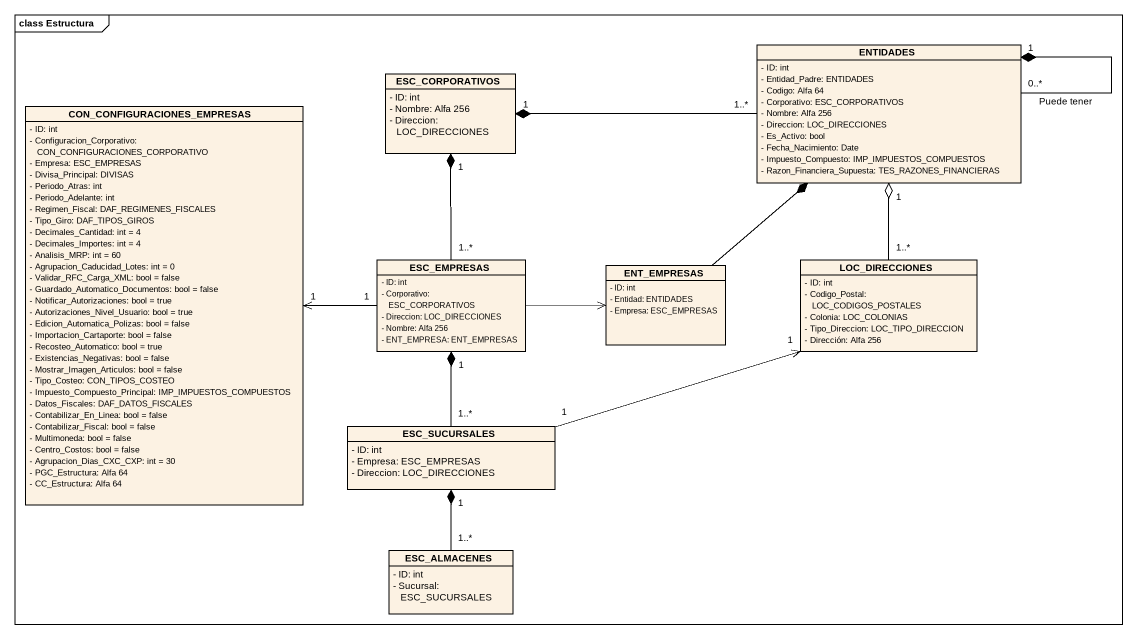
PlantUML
@startuml
mainframe class Estructura
hide circle
hide empty members
skinparam classAttributeIconSize 0
class ENTIDADES {
  - ID: int
  - Entidad_Padre: ENTIDADES
  - Codigo: Alfa 64
  - Corporativo: ESC_CORPORATIVOS
  - Nombre: Alfa 256
  - Direccion: LOC_DIRECCIONES
  - Es_Activo: bool
  - Fecha_Nacimiento: Date
  - Impuesto_Compuesto: IMP_IMPUESTOS_COMPUESTOS
  - Razon_Financiera_Supuesta: TES_RAZONES_FINANCIERAS
}
class CON_CONFIGURACIONES_EMPRESAS {
  - ID: int
  - Configuracion_Corporativo: CON_CONFIGURACIONES_CORPORATIVO
  - Empresa: ESC_EMPRESAS
  - Divisa_Principal: DIVISAS
  - Periodo_Atras: int
  - Periodo_Adelante: int
  - Regimen_Fiscal: DAF_REGIMENES_FISCALES
  - Tipo_Giro: DAF_TIPOS_GIROS
  - Decimales_Cantidad: int = 4
  - Decimales_Importes: int = 4
  - Analisis_MRP: int = 60
  - Agrupacion_Caducidad_Lotes: int = 0
  - Validar_RFC_Carga_XML: bool = false
  - Guardado_Automatico_Documentos: bool = false
  - Notificar_Autorizaciones: bool = true
  - Autorizaciones_Nivel_Usuario: bool = true
  - Edicion_Automatica_Polizas: bool = false
  - Importacion_Cartaporte: bool = false
  - Recosteo_Automatico: bool = true
  - Existencias_Negativas: bool = false
  - Mostrar_Imagen_Articulos: bool = false
  - Tipo_Costeo: CON_TIPOS_COSTEO
  - Impuesto_Compuesto_Principal: IMP_IMPUESTOS_COMPUESTOS
  - Datos_Fiscales: DAF_DATOS_FISCALES
  - Contabilizar_En_Linea: bool = false
  - Contabilizar_Fiscal: bool = false
  - Multimoneda: bool = false
  - Centro_Costos: bool = false
  - Agrupacion_Dias_CXC_CXP: int = 30
  - PGC_Estructura: Alfa 64
  - CC_Estructura: Alfa 64
}
class ESC_CORPORATIVOS {
  - ID: int
  - Nombre: Alfa 256
  - Direccion: LOC_DIRECCIONES
}
class ESC_EMPRESAS {
  - ID: int
  - Corporativo: ESC_CORPORATIVOS
  - Direccion: LOC_DIRECCIONES
  - Nombre: Alfa 256
  - ENT_EMPRESA: ENT_EMPRESAS
}
class ENT_EMPRESAS {
  - ID: int
  - Entidad: ENTIDADES
  - Empresa: ESC_EMPRESAS
}
class LOC_DIRECCIONES {
  - ID: int
  - Codigo_Postal: LOC_CODIGOS_POSTALES
  - Colonia: LOC_COLONIAS
  - Tipo_Direccion: LOC_TIPO_DIRECCION
  - Dirección: Alfa 256
}
class ESC_SUCURSALES {
  - ID: int
  - Empresa: ESC_EMPRESAS
  - Direccion: LOC_DIRECCIONES
}
class ESC_ALMACENES {
  - ID: int
  - Sucursal: ESC_SUCURSALES
}
ENTIDADES "0..*" --* "1" ENTIDADES : Puede tener
ENTIDADES "1..*" -left-* "1" ESC_CORPORATIVOS
ESC_EMPRESAS "1" -left-> "1" CON_CONFIGURACIONES_EMPRESAS
ESC_EMPRESAS "1..*" -up-* "1" ESC_CORPORATIVOS
ESC_EMPRESAS -right-> ENT_EMPRESAS
ENT_EMPRESAS -up-* ENTIDADES
LOC_DIRECCIONES "1..*" -up-o "1" ENTIDADES
ESC_SUCURSALES "1..*" -up-* "1" ESC_EMPRESAS
ESC_SUCURSALES "1" -right-> "1" LOC_DIRECCIONES
ESC_ALMACENES "1..*" -up-* "1" ESC_SUCURSALES
@enduml
